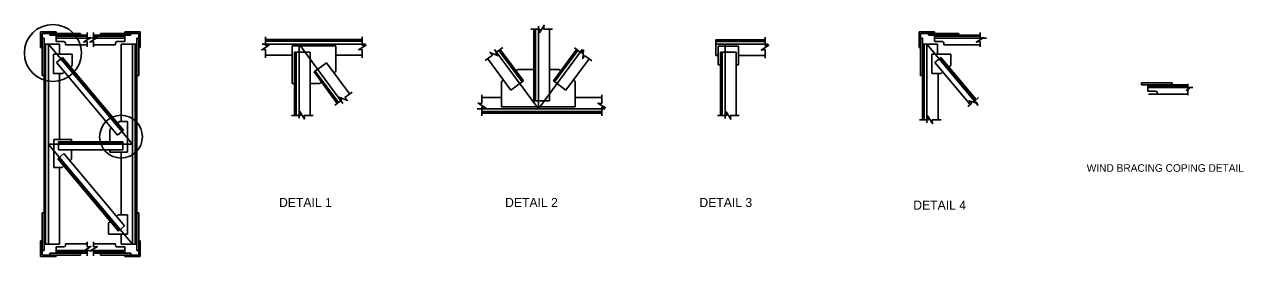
# Model space of a CAD drawing. Extents: x -906.6 to -838, y 732.3 to 739.2.
# Drawn here: x -906.64 to -874.03, y 732.25 to 738.45 of the extents above; entities that cross this region are included whole.
import ezdxf

# ---------------------------------------------------------------- set-up
doc = ezdxf.new("R2010")
doc.units = 0
for name, color, linetype in [('pp_PRESENTATION', 7, 'Continuous'), ('str_Center-Line-A', 7, 'Continuous'), ('str_Misc-Steel-A', 7, 'Continuous'), ('str_Misc-Steel-B', 7, 'Continuous'), ('str_Misc-Steel-C', 7, 'Continuous'), ('str_Misc-Steel-D', 7, 'Continuous'), ('tcd_SIGN-OVERHEAD-anno', 7, 'Continuous')]:
    doc.layers.add(name, color=color, linetype=linetype)

msp = doc.modelspace()

# ---------------------------------------------------------------- linework, layer by layer
at = {"layer": 'pp_PRESENTATION'}
for centre, radius in [((-905.876, 737.687), 0.762), ((-904.053, 735.452), 0.571)]:
    msp.add_circle(centre, radius, dxfattribs=at)
at = {"layer": 'str_Center-Line-A'}
for p, q in [((-892.891, 736.198), (-892.891, 738.403)), ((-905.991, 732.585), (-905.991, 737.918)), ((-903.75, 735.252), (-905.991, 737.918)), ((-905.788, 738.086), (-904.86, 738.086)), ((-903.954, 738.086), (-904.837, 738.086)), ((-903.75, 737.918), (-903.75, 732.585)), ((-897.517, 737.923), (-900.274, 737.923)), ((-897.517, 737.923), (-900.274, 737.923)), ((-899.293, 737.923), (-899.293, 735.944)), ((-898.123, 736.337), (-899.293, 737.923)), ((-899.293, 737.923), (-899.293, 735.944)), ((-898.123, 736.337), (-899.293, 737.923)), ((-886.747, 737.918), (-888.142, 737.918)), ((-887.897, 737.918), (-887.897, 735.939)), ((-882.499, 737.918), (-882.499, 735.826)), ((-881.126, 736.285), (-882.499, 737.918)), ((-882.295, 738.086), (-880.908, 738.086)), ((-894.062, 737.784), (-892.891, 736.198)), ((-891.72, 737.784), (-892.891, 736.198)), ((-876.593, 736.765), (-875.391, 736.765)), ((-891.115, 736.198), (-894.527, 736.198)), ((-903.75, 735.252), (-905.991, 735.252)), ((-905.979, 735.237), (-903.75, 732.585)), ((-905.788, 732.417), (-904.904, 732.417)), ((-903.954, 732.417), (-904.882, 732.417))]:
    msp.add_line(p, q, dxfattribs=at)
at = {"layer": 'str_Misc-Steel-A'}
for p, q in [((-904.956, 738.229), (-904.956, 738.092)), ((-904.786, 738.229), (-904.786, 738.092)), ((-881.08, 738.229), (-881.08, 738.092)), ((-905.788, 738.158), (-904.956, 738.158)), ((-905.788, 738.158), (-905.788, 737.991)), ((-905.788, 738.132), (-904.956, 738.132)), ((-905.788, 737.991), (-905.58, 737.991)), ((-905.538, 737.95), (-905.538, 737.908)), ((-905.538, 737.908), (-904.956, 737.908)), ((-904.956, 737.992), (-904.956, 737.854)), ((-903.954, 738.158), (-904.786, 738.158)), ((-903.954, 738.132), (-904.786, 738.132)), ((-904.786, 737.992), (-904.786, 737.854)), ((-904.204, 737.908), (-904.786, 737.908)), ((-904.204, 737.95), (-904.204, 737.908)), ((-903.954, 737.991), (-904.162, 737.991)), ((-903.954, 738.158), (-903.954, 737.991)), ((-882.295, 738.158), (-881.08, 738.158)), ((-882.295, 738.158), (-882.295, 737.991)), ((-882.295, 738.132), (-881.08, 738.132)), ((-882.295, 737.991), (-882.087, 737.991)), ((-882.045, 737.95), (-882.045, 737.908)), ((-882.045, 737.908), (-881.08, 737.908)), ((-881.08, 737.992), (-881.08, 737.854)), ((-876.593, 736.837), (-875.521, 736.837)), ((-876.593, 736.837), (-876.593, 736.67)), ((-876.593, 736.811), (-875.521, 736.811)), ((-876.593, 736.67), (-876.384, 736.67)), ((-876.365, 736.587), (-876.578, 736.587)), ((-876.343, 736.629), (-876.343, 736.587)), ((-876.343, 736.587), (-875.521, 736.587)), ((-875.521, 736.736), (-875.521, 736.867)), ((-875.521, 736.56), (-875.521, 736.696)), ((-905.788, 732.345), (-905.788, 732.512)), ((-905.788, 732.512), (-905.58, 732.512)), ((-905.788, 732.371), (-904.956, 732.371)), ((-905.788, 732.345), (-904.956, 732.345)), ((-905.538, 732.595), (-904.956, 732.595)), ((-905.538, 732.554), (-905.538, 732.595)), ((-904.956, 732.511), (-904.956, 732.649)), ((-904.956, 732.274), (-904.956, 732.411)), ((-904.786, 732.511), (-904.786, 732.649)), ((-904.204, 732.595), (-904.786, 732.595)), ((-904.786, 732.274), (-904.786, 732.411)), ((-903.954, 732.371), (-904.786, 732.371)), ((-903.954, 732.345), (-904.786, 732.345)), ((-904.204, 732.554), (-904.204, 732.595)), ((-903.954, 732.512), (-904.162, 732.512)), ((-903.954, 732.345), (-903.954, 732.512))]:
    msp.add_line(p, q, dxfattribs=at)
for points in [[(-904.956, 737.992), (-905.056, 737.979), (-904.856, 738.104), (-904.956, 738.092)], [(-904.786, 737.992), (-904.886, 737.979), (-904.686, 738.104), (-904.786, 738.092)], [(-881.08, 737.992), (-881.18, 737.979), (-880.98, 738.104), (-881.08, 738.092)], [(-875.521, 736.736), (-875.481, 736.741), (-875.561, 736.691), (-875.521, 736.696)], [(-904.956, 732.511), (-904.856, 732.524), (-905.056, 732.399), (-904.956, 732.411)], [(-904.786, 732.511), (-904.686, 732.524), (-904.886, 732.399), (-904.786, 732.411)]]:
    msp.add_lwpolyline(points, dxfattribs=at)
for centre, start, end in [((-905.58, 737.95), 0, 90), ((-904.162, 737.95), 90, 180), ((-882.087, 737.95), 0, 90), ((-876.384, 736.629), 0, 90), ((-905.58, 732.554), 270, 0), ((-904.162, 732.554), 180, 270)]:
    msp.add_arc(centre, 0.0417, start, end, dxfattribs=at)
at = {"layer": 'str_Misc-Steel-B'}
for p, q in [((-905.954, 738.21), (-905.141, 738.21)), ((-905.954, 738.158), (-905.954, 738.21)), ((-905.141, 738.21), (-905.141, 738.158)), ((-904.6, 738.21), (-903.787, 738.21)), ((-904.6, 738.158), (-904.6, 738.21)), ((-903.787, 738.21), (-903.787, 738.158)), ((-882.461, 738.21), (-881.648, 738.21)), ((-882.461, 738.21), (-882.461, 738.158)), ((-881.648, 738.21), (-881.648, 738.158)), ((-906.162, 738.085), (-906.11, 738.085)), ((-906.162, 737.083), (-906.162, 738.085)), ((-906.11, 738.085), (-906.11, 737.083)), ((-905.141, 738.158), (-905.954, 738.158)), ((-903.787, 738.158), (-904.6, 738.158)), ((-903.579, 738.085), (-903.631, 738.085)), ((-903.631, 738.085), (-903.631, 737.083)), ((-903.579, 737.083), (-903.579, 738.085)), ((-882.618, 738.085), (-882.67, 738.085)), ((-882.67, 737.083), (-882.67, 738.085)), ((-882.618, 737.083), (-882.618, 738.085)), ((-882.461, 738.158), (-881.648, 738.158)), ((-905.357, 737.652), (-905.862, 737.652)), ((-905.862, 737.14), (-905.862, 737.652)), ((-905.357, 737.354), (-905.357, 737.652)), ((-899.475, 737.876), (-899.475, 736.874)), ((-898.308, 737.876), (-899.475, 737.876)), ((-899.475, 737.876), (-899.475, 736.874)), ((-898.308, 737.876), (-899.475, 737.876)), ((-898.308, 737.876), (-898.308, 737.195)), ((-898.308, 737.876), (-898.308, 737.195)), ((-888.079, 737.87), (-888.079, 737.37)), ((-887.537, 737.87), (-888.079, 737.87)), ((-887.537, 737.87), (-887.537, 737.37)), ((-881.865, 737.652), (-882.37, 737.652)), ((-882.37, 737.14), (-882.37, 737.652)), ((-881.865, 737.354), (-881.865, 737.652)), ((-905.357, 737.354), (-905.405, 737.314)), ((-893.49, 737.211), (-893.44, 737.248)), ((-893.01, 737.248), (-893.44, 737.248)), ((-892.593, 737.248), (-892.342, 737.248)), ((-892.291, 737.211), (-892.342, 737.248)), ((-888.079, 737.37), (-888.017, 737.37)), ((-887.6, 737.37), (-887.537, 737.37)), ((-881.865, 737.354), (-881.912, 737.314)), ((-906.11, 737.083), (-906.162, 737.083)), ((-905.612, 737.14), (-905.862, 737.14)), ((-905.565, 737.18), (-905.612, 737.14)), ((-903.631, 737.083), (-903.579, 737.083)), ((-898.694, 736.911), (-898.744, 736.874)), ((-898.694, 736.911), (-898.744, 736.874)), ((-898.308, 737.195), (-898.358, 737.158)), ((-898.308, 737.195), (-898.358, 737.158)), ((-898.308, 737.195), (-898.358, 737.158)), ((-898.308, 737.195), (-898.358, 737.158)), ((-893.876, 736.927), (-893.826, 736.964)), ((-893.876, 736.927), (-893.826, 736.964)), ((-893.876, 736.246), (-893.876, 736.927)), ((-891.906, 736.927), (-891.956, 736.964)), ((-891.906, 736.927), (-891.956, 736.964)), ((-891.906, 736.246), (-891.906, 736.927)), ((-882.618, 737.083), (-882.67, 737.083)), ((-882.12, 737.14), (-882.37, 737.14)), ((-882.072, 737.18), (-882.12, 737.14)), ((-899.475, 736.874), (-899.413, 736.874)), ((-899.475, 736.874), (-899.413, 736.874)), ((-898.996, 736.874), (-898.744, 736.874)), ((-898.996, 736.874), (-898.744, 736.874)), ((-876.759, 736.889), (-875.946, 736.889)), ((-876.759, 736.889), (-876.759, 736.837)), ((-876.759, 736.837), (-875.946, 736.837)), ((-875.946, 736.889), (-875.946, 736.837)), ((-891.906, 736.246), (-893.876, 736.246)), ((-904.306, 735.682), (-904.354, 735.641)), ((-904.354, 735.311), (-904.354, 735.641)), ((-904.098, 735.856), (-904.146, 735.816)), ((-904.098, 735.856), (-903.881, 735.856)), ((-903.881, 735.856), (-903.881, 735.041)), ((-905.848, 734.633), (-905.848, 735.374)), ((-905.376, 735.374), (-905.848, 735.374)), ((-905.376, 735.374), (-905.376, 735.311)), ((-905.376, 735.103), (-905.376, 734.848)), ((-904.354, 735.041), (-904.354, 735.103)), ((-904.354, 735.041), (-903.881, 735.041)), ((-905.631, 734.633), (-905.848, 734.633)), ((-905.631, 734.633), (-905.583, 734.673)), ((-905.424, 734.807), (-905.376, 734.848)), ((-906.11, 733.421), (-906.162, 733.421)), ((-906.162, 733.421), (-906.162, 732.418)), ((-906.11, 732.418), (-906.11, 733.421)), ((-904.177, 733.324), (-904.129, 733.364)), ((-904.129, 733.364), (-903.879, 733.364)), ((-903.879, 733.364), (-903.879, 732.851)), ((-903.631, 732.418), (-903.631, 733.421)), ((-903.631, 733.421), (-903.579, 733.421)), ((-903.579, 733.421), (-903.579, 732.418)), ((-904.384, 733.149), (-904.336, 733.189)), ((-904.384, 733.149), (-904.384, 732.851)), ((-904.384, 732.851), (-903.879, 732.851)), ((-906.162, 732.418), (-906.11, 732.418)), ((-905.954, 732.293), (-905.954, 732.345)), ((-905.954, 732.345), (-905.141, 732.345)), ((-905.141, 732.345), (-905.141, 732.293)), ((-904.6, 732.293), (-904.6, 732.345)), ((-904.6, 732.345), (-903.787, 732.345)), ((-903.787, 732.345), (-903.787, 732.293)), ((-903.579, 732.418), (-903.631, 732.418)), ((-905.141, 732.293), (-905.954, 732.293)), ((-903.787, 732.293), (-904.6, 732.293))]:
    msp.add_line(p, q, dxfattribs=at)
at = {"layer": 'str_Misc-Steel-C'}
for p, q in [((-892.852, 738.325), (-893.092, 738.325)), ((-893.01, 736.412), (-893.01, 738.325)), ((-892.968, 736.412), (-892.968, 738.325)), ((-892.512, 738.325), (-892.752, 738.325)), ((-892.593, 736.412), (-892.593, 738.325)), ((-906.11, 737.918), (-906.11, 732.585)), ((-906.11, 737.918), (-905.694, 737.918)), ((-906.069, 737.918), (-906.069, 732.585)), ((-905.694, 737.918), (-905.694, 737.652)), ((-903.631, 737.918), (-904.048, 737.918)), ((-904.048, 737.918), (-904.048, 735.856)), ((-903.673, 737.918), (-903.673, 732.585)), ((-903.631, 737.918), (-903.631, 732.443)), ((-882.618, 737.918), (-882.618, 735.904)), ((-882.618, 737.918), (-882.222, 737.918)), ((-882.576, 737.918), (-882.576, 735.904)), ((-882.222, 737.918), (-882.222, 737.654)), ((-905.62, 737.569), (-905.779, 737.435)), ((-904.001, 735.611), (-905.636, 737.556)), ((-903.985, 735.624), (-905.62, 737.569)), ((-899.413, 737.709), (-899.413, 736.022)), ((-899.413, 737.709), (-899.163, 737.709)), ((-899.413, 737.709), (-898.996, 737.709)), ((-899.413, 737.709), (-899.413, 736.022)), ((-899.413, 737.709), (-899.163, 737.709)), ((-899.413, 737.709), (-898.996, 737.709)), ((-899.371, 737.709), (-899.371, 736.022)), ((-899.371, 737.709), (-899.371, 736.022)), ((-898.996, 737.709), (-898.996, 736.022)), ((-898.996, 737.709), (-898.996, 736.022)), ((-894.312, 737.485), (-894.119, 737.628)), ((-894.039, 737.687), (-893.846, 737.83)), ((-893.945, 737.756), (-893.326, 736.918)), ((-893.911, 737.781), (-893.293, 736.943)), ((-891.871, 737.781), (-892.489, 736.943)), ((-891.837, 737.756), (-892.456, 736.918)), ((-891.929, 737.824), (-891.736, 737.682)), ((-891.656, 737.622), (-891.462, 737.48)), ((-888.017, 737.704), (-888.017, 736.016)), ((-888.017, 737.704), (-887.767, 737.704)), ((-888.017, 737.704), (-887.6, 737.704)), ((-887.975, 737.704), (-887.975, 736.016)), ((-887.6, 737.704), (-887.6, 736.016)), ((-882.127, 737.569), (-882.286, 737.435)), ((-881.197, 736.43), (-882.143, 737.556)), ((-881.181, 736.443), (-882.127, 737.569)), ((-904.145, 735.49), (-905.779, 737.435)), ((-898.556, 737.426), (-898.892, 737.179)), ((-898.556, 737.426), (-898.892, 737.179)), ((-897.938, 736.588), (-898.556, 737.426)), ((-897.938, 736.588), (-898.556, 737.426)), ((-894.247, 737.534), (-893.628, 736.696)), ((-891.535, 737.534), (-892.154, 736.696)), ((-881.341, 736.309), (-882.286, 737.435)), ((-905.694, 735.374), (-905.694, 737.14)), ((-898.273, 736.34), (-898.892, 737.179)), ((-898.273, 736.34), (-898.892, 737.179)), ((-898.24, 736.365), (-898.858, 737.203)), ((-898.24, 736.365), (-898.858, 737.203)), ((-893.628, 736.696), (-893.293, 736.943)), ((-892.154, 736.696), (-892.489, 736.943)), ((-882.201, 737.141), (-882.201, 735.904)), ((-897.872, 736.637), (-898.065, 736.494)), ((-897.872, 736.637), (-898.065, 736.494)), ((-898.146, 736.435), (-898.339, 736.292)), ((-898.146, 736.435), (-898.339, 736.292)), ((-893.01, 736.412), (-892.76, 736.412)), ((-893.01, 736.412), (-892.593, 736.412)), ((-881.299, 736.344), (-881.404, 736.256)), ((-881.117, 736.497), (-881.223, 736.409)), ((-899.254, 736.022), (-899.494, 736.022)), ((-899.254, 736.022), (-899.494, 736.022)), ((-898.914, 736.022), (-899.154, 736.022)), ((-898.914, 736.022), (-899.154, 736.022)), ((-887.858, 736.016), (-888.098, 736.016)), ((-887.518, 736.016), (-887.758, 736.016)), ((-903.985, 735.624), (-904.145, 735.49)), ((-882.459, 735.904), (-882.699, 735.904)), ((-882.119, 735.904), (-882.359, 735.904)), ((-904.006, 735.311), (-905.723, 735.311)), ((-905.723, 735.103), (-905.723, 735.311)), ((-904.006, 735.291), (-905.723, 735.291)), ((-904.006, 735.311), (-904.006, 735.103)), ((-905.744, 734.865), (-905.585, 734.999)), ((-904.006, 735.103), (-905.723, 735.103)), ((-905.585, 734.999), (-903.962, 733.068)), ((-904.048, 735.041), (-904.048, 733.364)), ((-905.744, 734.865), (-904.122, 732.934)), ((-905.728, 734.878), (-904.106, 732.948)), ((-905.694, 732.585), (-905.694, 734.633)), ((-904.122, 732.934), (-903.962, 733.068)), ((-904.048, 732.585), (-904.048, 732.851)), ((-906.11, 732.585), (-905.694, 732.585)), ((-903.631, 732.585), (-904.048, 732.585))]:
    msp.add_line(p, q, dxfattribs=at)
for points in [[(-892.852, 738.325), (-892.864, 738.225), (-892.739, 738.425), (-892.752, 738.325)], [(-894.039, 737.687), (-893.969, 737.614), (-894.189, 737.701), (-894.119, 737.628)], [(-891.656, 737.622), (-891.705, 737.535), (-891.687, 737.77), (-891.736, 737.682)], [(-898.146, 736.435), (-898.215, 736.508), (-897.996, 736.421), (-898.065, 736.494)], [(-898.146, 736.435), (-898.215, 736.508), (-897.996, 736.421), (-898.065, 736.494)], [(-881.299, 736.344), (-881.373, 736.413), (-881.149, 736.34), (-881.223, 736.409)], [(-899.254, 736.022), (-899.267, 736.122), (-899.142, 735.922), (-899.154, 736.022)], [(-899.254, 736.022), (-899.267, 736.122), (-899.142, 735.922), (-899.154, 736.022)], [(-887.858, 736.016), (-887.871, 736.116), (-887.746, 735.916), (-887.758, 736.016)], [(-882.459, 735.904), (-882.472, 736.004), (-882.347, 735.804), (-882.359, 735.904)]]:
    msp.add_lwpolyline(points, dxfattribs=at)
at = {"layer": 'str_Misc-Steel-D'}
for p, q in [((-906.204, 738.252), (-905.787, 738.252)), ((-906.204, 737.835), (-906.204, 738.252)), ((-905.808, 738.21), (-906.142, 738.21)), ((-905.787, 738.252), (-905.787, 738.231)), ((-903.537, 738.252), (-903.954, 738.252)), ((-903.954, 738.252), (-903.954, 738.231)), ((-903.933, 738.21), (-903.6, 738.21)), ((-903.537, 737.835), (-903.537, 738.252)), ((-882.711, 738.252), (-882.295, 738.252)), ((-882.711, 737.835), (-882.711, 738.252)), ((-882.316, 738.21), (-882.649, 738.21)), ((-882.295, 738.252), (-882.295, 738.231)), ((-906.162, 738.189), (-906.162, 737.856)), ((-903.579, 738.189), (-903.579, 737.856)), ((-900.19, 737.884), (-900.19, 738.116)), ((-900.19, 737.884), (-900.19, 738.116)), ((-897.601, 738.043), (-900.19, 738.043)), ((-897.601, 738.043), (-900.19, 738.043)), ((-897.601, 738.001), (-900.19, 738.001)), ((-897.601, 738.001), (-900.19, 738.001)), ((-897.601, 737.884), (-897.601, 738.116)), ((-897.601, 737.884), (-897.601, 738.116)), ((-886.83, 738.037), (-888.142, 738.037)), ((-888.142, 738.037), (-888.142, 737.62)), ((-886.83, 737.995), (-888.142, 737.995)), ((-886.83, 737.879), (-886.83, 738.11)), ((-882.67, 738.189), (-882.67, 737.856)), ((-906.183, 737.835), (-906.204, 737.835)), ((-903.558, 737.835), (-903.537, 737.835)), ((-900.19, 737.553), (-900.19, 737.784)), ((-900.19, 737.553), (-900.19, 737.784)), ((-899.475, 737.626), (-900.19, 737.626)), ((-899.475, 737.626), (-900.19, 737.626)), ((-897.601, 737.626), (-898.308, 737.626)), ((-897.601, 737.626), (-898.308, 737.626)), ((-897.601, 737.553), (-897.601, 737.784)), ((-897.601, 737.553), (-897.601, 737.784)), ((-888.079, 737.62), (-888.142, 737.62)), ((-886.83, 737.62), (-887.537, 737.62)), ((-886.83, 737.547), (-886.83, 737.779)), ((-882.691, 737.835), (-882.711, 737.835)), ((-894.402, 736.569), (-894.402, 736.337)), ((-893.876, 736.496), (-894.402, 736.496)), ((-891.198, 736.496), (-891.906, 736.496)), ((-891.198, 736.569), (-891.198, 736.337)), ((-894.402, 736.237), (-894.402, 736.006)), ((-891.198, 736.121), (-894.402, 736.121)), ((-891.198, 736.079), (-894.402, 736.079)), ((-891.198, 736.237), (-891.198, 736.006)), ((-906.183, 732.668), (-906.204, 732.668)), ((-906.204, 732.668), (-906.204, 732.252)), ((-903.558, 732.668), (-903.537, 732.668)), ((-903.537, 732.668), (-903.537, 732.252)), ((-906.162, 732.314), (-906.162, 732.647)), ((-903.579, 732.314), (-903.579, 732.647)), ((-906.204, 732.252), (-905.787, 732.252)), ((-905.808, 732.293), (-906.142, 732.293)), ((-905.787, 732.252), (-905.787, 732.272)), ((-903.954, 732.252), (-903.954, 732.272)), ((-903.537, 732.252), (-903.954, 732.252)), ((-903.933, 732.293), (-903.6, 732.293))]:
    msp.add_line(p, q, dxfattribs=at)
for points in [[(-900.19, 737.884), (-900.09, 737.897), (-900.29, 737.772), (-900.19, 737.784)], [(-900.19, 737.884), (-900.09, 737.897), (-900.29, 737.772), (-900.19, 737.784)], [(-897.601, 737.884), (-897.501, 737.897), (-897.701, 737.772), (-897.601, 737.784)], [(-897.601, 737.884), (-897.501, 737.897), (-897.701, 737.772), (-897.601, 737.784)], [(-886.83, 737.879), (-886.73, 737.891), (-886.93, 737.766), (-886.83, 737.779)], [(-894.402, 736.237), (-894.302, 736.225), (-894.502, 736.35), (-894.402, 736.337)], [(-891.198, 736.237), (-891.098, 736.225), (-891.298, 736.35), (-891.198, 736.337)]]:
    msp.add_lwpolyline(points, dxfattribs=at)
for centre, start, end in [((-906.142, 738.189), 90, 180), ((-905.808, 738.231), 270, 0), ((-903.933, 738.231), 180, 270), ((-903.6, 738.189), 0, 90), ((-882.649, 738.189), 90, 180), ((-882.316, 738.231), 270, 0), ((-906.183, 737.856), 270, 0), ((-903.558, 737.856), 180, 270), ((-882.691, 737.856), 270, 0), ((-906.183, 732.647), 0, 90), ((-903.558, 732.647), 90, 180), ((-906.142, 732.314), 180, 270), ((-905.808, 732.272), 0, 90), ((-903.933, 732.272), 90, 180), ((-903.6, 732.314), 270, 0)]:
    msp.add_arc(centre, 0.0208, start, end, dxfattribs=at)

# ---------------------------------------------------------------- texts
at = {"layer": 'tcd_SIGN-OVERHEAD-anno'}
for s, height, p in [('WIND BRACING COPING DETAIL', 0.20287, (-878.227, 734.515)), ('DETAIL 1', 0.2434, (-899.827, 733.574)), ('DETAIL 2', 0.2434, (-893.781, 733.574)), ('DETAIL 3', 0.2434, (-888.585, 733.574)), ('DETAIL 4', 0.2434, (-882.866, 733.504))]:
    msp.add_text(s, height=height, dxfattribs=at).set_placement(p)

doc.saveas('drawing.dxf')
